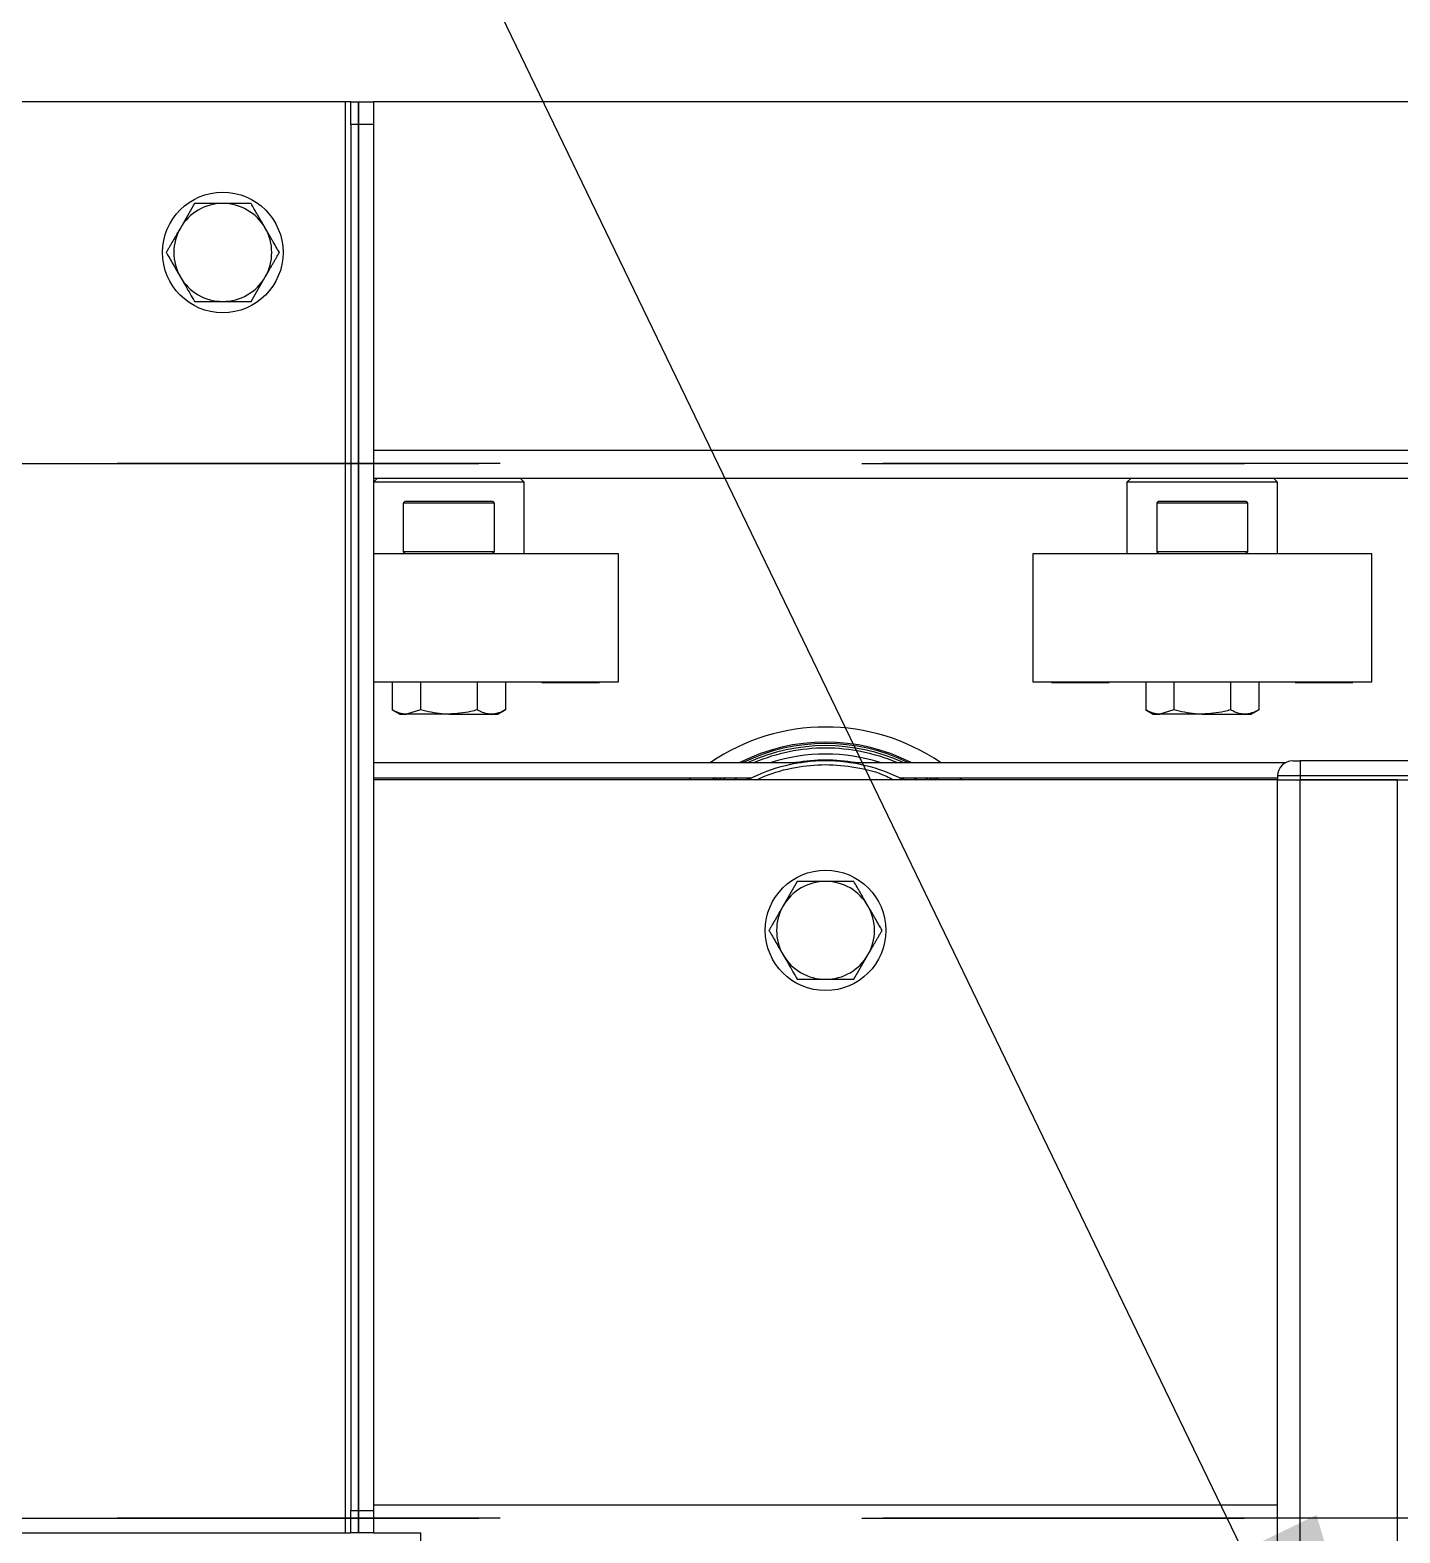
# Model space of a CAD drawing. Header units: millimetres. Extents: x 15 to 415, y 5 to 292.
# Drawn here: x 226.63 to 235.72, y 118.09 to 128.07 of the extents above; entities that cross this region are included whole.
import ezdxf

# ---------------------------------------------------------------- set-up
doc = ezdxf.new("R2010")
doc.units = ezdxf.units.MM
doc.linetypes.add('CENTERX2', pattern=[20.32, 12.7, -2.54, 2.54, -2.54])
doc.dimstyles.new('SLDDIMSTYLE1', dxfattribs={"dimtxt": 0.18, "dimasz": 3.302, "dimexe": 0, "dimexo": 0.0625, "dimgap": 0, "dimtad": 0, "dimtih": 1, "dimtoh": 1, "dimdec": 0, "dimrnd": 1e-09, "dimzin": 0, "dimdsep": 46, "dimtxsty": 'Standard', "dimsah": 1, "dimcen": 0.09, "dimadec": 0, "dimazin": 0, "dimtfac": 3.302, "dimtdec": 0, "dimtofl": 0, "dimtmove": 0, "dimatfit": 3, "dimfxl": 0, "dimfrac": 2, "dimtolj": 1, "dimtzin": 0, "dimarcsym": 0})

msp = doc.modelspace()

# ---------------------------------------------------------------- linework, layer by layer
at = {"color": 7, "linetype": 'Continuous', "lineweight": 25}
for p, q in [((228.72054, 127.58944), (225.0942, 127.58944)), ((228.75737, 127.58944), (228.72054, 127.58944)), ((228.72054, 127.58944), (228.72054, 118.08944)), ((228.75737, 127.43944), (228.75737, 127.58944)), ((228.75737, 127.58944), (228.90737, 127.58944)), ((228.90737, 127.58944), (228.90737, 127.43944)), ((264.90737, 127.58944), (228.90737, 127.58944)), ((228.90737, 127.43944), (228.75737, 127.43944)), ((228.75737, 127.43944), (228.75737, 118.23944)), ((228.90737, 127.43944), (228.90737, 118.23944)), ((227.71973, 126.91444), (227.62591, 126.75194)), ((228.095, 126.26444), (228.18882, 126.42694)), ((228.93237, 125.08944), (228.90737, 125.06444)), ((264.90737, 125.08944), (228.90737, 125.08944)), ((229.40737, 125.06444), (228.90737, 125.06444)), ((229.90737, 125.06444), (229.40737, 125.06444)), ((229.90737, 125.06444), (229.88237, 125.08944)), ((229.90737, 124.58944), (229.90737, 125.06444)), ((233.93237, 125.08944), (233.90737, 125.06444)), ((233.90737, 125.06444), (233.90737, 124.58944)), ((234.40737, 125.06444), (233.90737, 125.06444)), ((234.90737, 125.06444), (234.40737, 125.06444)), ((234.90737, 125.06444), (234.88237, 125.08944)), ((234.90737, 124.58944), (234.90737, 125.06444)), ((229.10737, 124.60444), (229.10737, 124.92444)), ((229.70737, 124.92444), (229.10737, 124.92444)), ((229.12848, 124.93944), (229.68625, 124.93944)), ((229.70737, 124.92444), (229.70737, 124.60444)), ((234.10737, 124.60444), (234.10737, 124.92444)), ((234.70737, 124.92444), (234.10737, 124.92444)), ((234.12848, 124.93944), (234.68625, 124.93944)), ((234.70737, 124.92444), (234.70737, 124.60444)), ((229.6002, 124.58944), (228.90737, 124.58944)), ((229.10737, 124.60444), (229.70737, 124.60444)), ((230.53237, 124.58944), (229.6002, 124.58944)), ((230.53237, 123.73944), (230.53237, 124.58944)), ((233.28237, 124.58944), (233.28237, 123.73944)), ((234.6002, 124.58944), (233.28237, 124.58944)), ((234.10737, 124.60444), (234.70737, 124.60444)), ((235.53237, 124.58944), (234.6002, 124.58944)), ((235.53237, 123.73944), (235.53237, 124.58944)), ((228.90737, 123.73944), (229.6002, 123.73944)), ((229.03209, 123.73944), (229.03209, 123.55347)), ((229.21973, 123.73944), (229.21973, 123.55347)), ((229.595, 123.73944), (229.595, 123.55347)), ((229.6002, 123.73944), (230.53237, 123.73944)), ((229.78264, 123.73944), (229.78264, 123.55347)), ((230.02761, 123.73444), (230.02761, 123.73944)), ((230.03, 123.73444), (230.03, 123.73944)), ((230.03, 123.73444), (230.06065, 123.73444)), ((230.06065, 123.73944), (230.06065, 123.73444)), ((230.06065, 123.73444), (230.07382, 123.73444)), ((230.07382, 123.73444), (230.07382, 123.73944)), ((230.08413, 123.73444), (230.08413, 123.73944)), ((230.08992, 123.73444), (230.08992, 123.73944)), ((230.08992, 123.73444), (230.10156, 123.73444)), ((230.10156, 123.73444), (230.10156, 123.73944)), ((230.10156, 123.73444), (230.11635, 123.73444)), ((230.11635, 123.73444), (230.11635, 123.73944)), ((230.11635, 123.73444), (230.128, 123.73444)), ((230.128, 123.73944), (230.128, 123.73444)), ((230.128, 123.73444), (230.14168, 123.73444)), ((230.14587, 123.73444), (230.14587, 123.73944)), ((230.14587, 123.73444), (230.16031, 123.73444)), ((230.16031, 123.73444), (230.16031, 123.73944)), ((230.17571, 123.73444), (230.17571, 123.73944)), ((230.17571, 123.73444), (230.18465, 123.73444)), ((230.18465, 123.73444), (230.18465, 123.73944)), ((230.18465, 123.73444), (230.19327, 123.73444)), ((230.19327, 123.73444), (230.19327, 123.73944)), ((230.19327, 123.73444), (230.20222, 123.73444)), ((230.20222, 123.73444), (230.20222, 123.73944)), ((230.20222, 123.73444), (230.21086, 123.73444)), ((230.21086, 123.73444), (230.21086, 123.73944)), ((230.21086, 123.73444), (230.21978, 123.73444)), ((230.21978, 123.73444), (230.21978, 123.73944)), ((230.21978, 123.73444), (230.22927, 123.73444)), ((230.22927, 123.73444), (230.22927, 123.73944)), ((230.22927, 123.73444), (230.23689, 123.73444)), ((230.23689, 123.73444), (230.23689, 123.73944)), ((230.23689, 123.73444), (230.24032, 123.73444)), ((230.24032, 123.73444), (230.24032, 123.73944)), ((230.24032, 123.73444), (230.24628, 123.73444)), ((230.25788, 123.73444), (230.26282, 123.73444)), ((230.26174, 123.73444), (230.26174, 123.73944)), ((230.28058, 123.73444), (230.28658, 123.73444)), ((230.28898, 123.73944), (230.28898, 123.73444)), ((230.28908, 123.73444), (230.28908, 123.73944)), ((230.28908, 123.73444), (230.32815, 123.73444)), ((230.32815, 123.73444), (230.32815, 123.73944)), ((230.33893, 123.73944), (230.33893, 123.73444)), ((230.33893, 123.73444), (230.36562, 123.73444)), ((230.36562, 123.73444), (230.36562, 123.73944)), ((230.36687, 123.73444), (230.37695, 123.73444)), ((230.37695, 123.73444), (230.37695, 123.73944)), ((230.37695, 123.73444), (230.38741, 123.73444)), ((230.38741, 123.73444), (230.38741, 123.73944)), ((230.39057, 123.73444), (230.39502, 123.73444)), ((230.39502, 123.73944), (230.39502, 123.73444)), ((230.3978, 123.73444), (230.3978, 123.73944)), ((230.39803, 123.73444), (230.4, 123.73444)), ((230.4, 123.73944), (230.4, 123.73444)), ((230.4021, 123.73444), (230.4021, 123.73944)), ((230.40302, 123.73444), (230.40716, 123.73444)), ((230.40716, 123.73944), (230.40716, 123.73444)), ((233.28237, 123.73944), (234.6002, 123.73944)), ((233.40758, 123.73944), (233.40758, 123.73444)), ((233.40801, 123.73444), (233.40801, 123.73944)), ((233.40801, 123.73444), (233.40889, 123.73444)), ((233.40918, 123.73944), (233.40918, 123.73444)), ((233.4107, 123.73444), (233.4107, 123.73944)), ((233.41099, 123.73444), (233.42051, 123.73444)), ((233.41693, 123.73444), (233.43462, 123.73444)), ((233.44106, 123.73444), (233.442, 123.73444)), ((233.442, 123.73444), (233.442, 123.73944)), ((233.442, 123.73444), (233.45236, 123.73444)), ((233.45236, 123.73444), (233.45236, 123.73944)), ((233.45236, 123.73444), (233.47266, 123.73444)), ((233.47266, 123.73444), (233.47266, 123.73944)), ((233.47266, 123.73444), (233.48851, 123.73444)), ((233.48857, 123.73444), (233.48857, 123.73944)), ((233.48857, 123.73444), (233.48974, 123.73444)), ((233.48974, 123.73944), (233.48974, 123.73444)), ((233.48974, 123.73444), (233.49985, 123.73444)), ((233.49985, 123.73444), (233.49985, 123.73944)), ((233.51868, 123.73444), (233.51868, 123.73944)), ((233.51868, 123.73444), (233.52386, 123.73444)), ((233.52386, 123.73444), (233.52386, 123.73944)), ((233.52386, 123.73444), (233.53686, 123.73444)), ((233.53891, 123.73444), (233.53891, 123.73944)), ((233.53891, 123.73444), (233.54579, 123.73444)), ((233.54579, 123.73444), (233.54579, 123.73944)), ((233.54579, 123.73444), (233.54771, 123.73444)), ((233.55975, 123.73444), (233.55975, 123.73944)), ((233.55975, 123.73444), (233.56661, 123.73444)), ((233.56661, 123.73444), (233.56661, 123.73944)), ((233.58043, 123.73444), (233.58043, 123.73944)), ((233.58043, 123.73444), (233.58302, 123.73444)), ((233.58343, 123.73444), (233.58343, 123.73944)), ((233.58343, 123.73444), (233.60729, 123.73444)), ((233.60729, 123.73444), (233.60729, 123.73944)), ((233.60936, 123.73944), (233.60936, 123.73444)), ((233.62928, 123.73444), (233.62928, 123.73944)), ((233.63209, 123.73444), (233.63209, 123.73944)), ((233.63209, 123.73444), (233.63473, 123.73444)), ((233.64054, 123.73444), (233.64054, 123.73944)), ((233.64054, 123.73444), (233.65669, 123.73444)), ((233.65669, 123.73444), (233.65669, 123.73944)), ((233.67848, 123.73444), (233.67848, 123.73944)), ((233.68132, 123.73444), (233.68132, 123.73944)), ((233.68132, 123.73444), (233.68276, 123.73444)), ((233.68276, 123.73444), (233.68276, 123.73944)), ((233.68276, 123.73444), (233.69587, 123.73444)), ((233.69587, 123.73444), (233.69587, 123.73944)), ((233.69587, 123.73444), (233.71271, 123.73444)), ((233.71271, 123.73444), (233.71271, 123.73944)), ((233.71271, 123.73444), (233.72573, 123.73444)), ((233.72573, 123.73444), (233.72573, 123.73944)), ((233.72573, 123.73444), (233.78292, 123.73444)), ((233.78292, 123.73444), (233.78292, 123.73944)), ((233.78533, 123.73444), (233.78533, 123.73944)), ((234.03209, 123.73944), (234.03209, 123.55347)), ((234.21973, 123.73944), (234.21973, 123.55347)), ((234.595, 123.73944), (234.595, 123.55347)), ((234.6002, 123.73944), (235.53237, 123.73944)), ((234.78264, 123.73944), (234.78264, 123.55347)), ((235.02761, 123.73444), (235.02761, 123.73944)), ((235.03, 123.73444), (235.03, 123.73944)), ((235.03, 123.73444), (235.06065, 123.73444)), ((235.06065, 123.73944), (235.06065, 123.73444)), ((235.06065, 123.73444), (235.07382, 123.73444)), ((235.07382, 123.73444), (235.07382, 123.73944)), ((235.08413, 123.73444), (235.08413, 123.73944)), ((235.08992, 123.73444), (235.08992, 123.73944)), ((235.08992, 123.73444), (235.10156, 123.73444)), ((235.10156, 123.73444), (235.10156, 123.73944)), ((235.10156, 123.73444), (235.11635, 123.73444)), ((235.11635, 123.73444), (235.11635, 123.73944)), ((235.11635, 123.73444), (235.128, 123.73444)), ((235.128, 123.73944), (235.128, 123.73444)), ((235.128, 123.73444), (235.14168, 123.73444)), ((235.14587, 123.73444), (235.14587, 123.73944)), ((235.14587, 123.73444), (235.16031, 123.73444)), ((235.16031, 123.73444), (235.16031, 123.73944)), ((235.17571, 123.73444), (235.17571, 123.73944)), ((235.17571, 123.73444), (235.18465, 123.73444)), ((235.18465, 123.73444), (235.18465, 123.73944)), ((235.18465, 123.73444), (235.19327, 123.73444)), ((235.19327, 123.73444), (235.19327, 123.73944)), ((235.19327, 123.73444), (235.20222, 123.73444)), ((235.20222, 123.73444), (235.20222, 123.73944)), ((235.20222, 123.73444), (235.21086, 123.73444)), ((235.21086, 123.73444), (235.21086, 123.73944)), ((235.21086, 123.73444), (235.21978, 123.73444)), ((235.21978, 123.73444), (235.21978, 123.73944)), ((235.21978, 123.73444), (235.22927, 123.73444)), ((235.22927, 123.73444), (235.22927, 123.73944)), ((235.22927, 123.73444), (235.23689, 123.73444)), ((235.23689, 123.73444), (235.23689, 123.73944)), ((235.23689, 123.73444), (235.24032, 123.73444)), ((235.24032, 123.73444), (235.24032, 123.73944)), ((235.24032, 123.73444), (235.24628, 123.73444)), ((235.25788, 123.73444), (235.26282, 123.73444)), ((235.26174, 123.73444), (235.26174, 123.73944)), ((235.28058, 123.73444), (235.28658, 123.73444)), ((235.28898, 123.73944), (235.28898, 123.73444)), ((235.28908, 123.73444), (235.28908, 123.73944)), ((235.28908, 123.73444), (235.32815, 123.73444)), ((235.32815, 123.73444), (235.32815, 123.73944)), ((235.33893, 123.73944), (235.33893, 123.73444)), ((235.33893, 123.73444), (235.36562, 123.73444)), ((235.36562, 123.73444), (235.36562, 123.73944)), ((235.36687, 123.73444), (235.37695, 123.73444)), ((235.37695, 123.73444), (235.37695, 123.73944)), ((235.37695, 123.73444), (235.38741, 123.73444)), ((235.38741, 123.73444), (235.38741, 123.73944)), ((235.39057, 123.73444), (235.39502, 123.73444)), ((235.39502, 123.73944), (235.39502, 123.73444)), ((235.3978, 123.73444), (235.3978, 123.73944)), ((235.39803, 123.73444), (235.4, 123.73444)), ((235.4, 123.73944), (235.4, 123.73444)), ((235.4021, 123.73444), (235.4021, 123.73944)), ((235.40302, 123.73444), (235.40716, 123.73444)), ((235.40716, 123.73944), (235.40716, 123.73444)), ((229.03209, 123.55347), (229.08237, 123.52444)), ((229.08237, 123.52444), (229.12591, 123.52444)), ((229.21973, 123.55347), (229.12591, 123.52444)), ((229.40737, 123.52444), (229.12591, 123.52444)), ((229.40737, 123.52444), (229.68882, 123.52444)), ((229.68882, 123.52444), (229.73237, 123.52444)), ((229.73237, 123.52444), (229.78264, 123.55347)), ((234.03209, 123.55347), (234.08237, 123.52444)), ((234.08237, 123.52444), (234.12591, 123.52444)), ((234.21973, 123.55347), (234.12591, 123.52444)), ((234.40737, 123.52444), (234.12591, 123.52444)), ((234.40737, 123.52444), (234.68882, 123.52444)), ((234.68882, 123.52444), (234.73237, 123.52444)), ((234.73237, 123.52444), (234.78264, 123.55347)), ((235.05737, 123.21444), (235.05737, 123.11444)), ((238.75737, 123.21444), (235.05737, 123.21444)), ((228.90737, 123.20294), (231.74692, 123.20294)), ((232.06781, 123.20294), (234.96081, 123.20294)), ((235.05737, 123.11444), (234.90737, 123.11444)), ((234.90737, 123.11444), (234.90737, 123.08944)), ((235.05737, 123.11444), (235.05737, 123.08944)), ((238.75737, 123.11444), (235.05737, 123.11444)), ((228.90737, 123.10294), (231.41906, 123.10294)), ((234.90737, 123.08944), (228.90737, 123.08944)), ((231.00045, 123.08944), (231.01556, 123.10294)), ((231.17571, 123.10294), (231.15737, 123.08944)), ((231.19725, 123.08944), (231.21665, 123.10294)), ((231.24637, 123.10294), (231.22612, 123.08944)), ((232.39567, 123.10294), (234.90737, 123.10294)), ((232.58861, 123.08944), (232.56836, 123.10294)), ((232.59808, 123.10294), (232.61748, 123.08944)), ((232.65737, 123.08944), (232.63902, 123.10294)), ((232.79917, 123.10294), (232.81428, 123.08944)), ((234.90737, 123.08944), (235.05737, 123.08944)), ((234.90737, 96.53944), (234.90737, 123.08944)), ((235.05737, 123.08944), (238.75737, 123.08944)), ((235.05737, 96.53944), (235.05737, 123.08944)), ((235.70237, 123.08944), (235.05737, 123.08944)), ((235.70237, 96.53944), (235.70237, 123.08944)), ((231.71973, 122.41444), (231.62591, 122.25194)), ((232.095, 121.76444), (232.18882, 121.92694)), ((228.75737, 118.23944), (228.90737, 118.23944)), ((228.75737, 118.08944), (228.75737, 118.23944)), ((228.90737, 118.23944), (228.90737, 118.08944)), ((225.0942, 118.08944), (228.72054, 118.08944)), ((228.72054, 118.08944), (228.75737, 118.08944)), ((228.90737, 118.08944), (228.75737, 118.08944)), ((228.90737, 118.08944), (229.22054, 118.08944)), ((229.22054, 117.93944), (229.22054, 118.08944))]:
    msp.add_line(p, q, dxfattribs=at)
at = {"color": 7, "linetype": 'CENTERX2'}
for p, q in [((228.80837, 127.58944), (228.80837, 118.08944)), ((228.80837, 118.08944), (228.80837, 127.58944)), ((366.90737, 125.18844), (216.90737, 125.18844)), ((216.90737, 125.18844), (366.90737, 125.18844)), ((216.90737, 118.18844), (366.90737, 118.18844)), ((366.90737, 118.18844), (216.90737, 118.18844))]:
    msp.add_line(p, q, dxfattribs=at)
at = {"color": 8, "linetype": 'Continuous', "lineweight": 25}
for p, q in [((228.90737, 125.27627), (264.90737, 125.27627)), ((231.17366, 123.08944), (231.19243, 123.10294)), ((231.29868, 123.08944), (231.32143, 123.10294)), ((231.37941, 123.08944), (231.40581, 123.10294)), ((232.40892, 123.10294), (232.43532, 123.08944)), ((232.4933, 123.10294), (232.51605, 123.08944)), ((232.62231, 123.10294), (232.64107, 123.08944)), ((228.90737, 118.27627), (234.90737, 118.27627))]:
    msp.add_line(p, q, dxfattribs=at)
at = {"color": 7, "linetype": 'Continuous', "lineweight": 25}
for centre in [(227.90737, 126.58944), (231.90737, 122.08944)]:
    msp.add_circle(centre, 0.4, dxfattribs=at)
for centre, radius, start, end in [((227.90737, 126.58944), 0.325, 90, 150), ((227.90737, 126.58944), 0.325, 30, 90), ((227.90737, 126.58944), 0.325, 150, 210), ((227.90737, 126.58944), 0.325, 330, 30), ((227.90737, 126.58944), 0.325, 210, 270), ((227.90737, 126.58944), 0.325, 270, 330), ((231.90737, 122.08944), 1.35, 55.569721, 124.430279), ((231.90737, 122.08944), 1.25, 62.973947, 117.026053), ((231.90737, 122.08944), 1.22649, 65.213844, 114.786156), ((231.90737, 122.08944), 1.125, 90, 117.266044), ((231.90737, 122.08944), 1.21, 90, 113.037645), ((231.90737, 122.08944), 1.21, 66.962355, 90), ((231.90737, 122.08944), 1.125, 62.733956, 90), ((235.00737, 123.11444), 0.1, 90, 180), ((231.90737, 122.08944), 0.325, 90, 150), ((231.90737, 122.08944), 0.325, 30, 90), ((231.90737, 122.08944), 0.325, 150, 210), ((231.90737, 122.08944), 0.325, 330, 30), ((231.90737, 122.08944), 0.325, 210, 270), ((231.90737, 122.08944), 0.325, 270, 330)]:
    msp.add_arc(centre, radius, start, end, dxfattribs=at)
at = {"color": 8, "linetype": 'Continuous', "lineweight": 25}
for radius, start, end in [(1.24029, 63.866951, 116.133049), (1.17068, 72.018173, 107.981827), (1.13081, 79.961409, 100.038591)]:
    msp.add_arc((231.90737, 122.08944), radius, start, end, dxfattribs=at)
at = {"color": 7, "linetype": 'Continuous', "lineweight": 25}
for points, knots in [([(227.90737, 126.91444), (227.89201, 126.91444), (227.82851, 126.91444), (227.76664, 126.91444), (227.71973, 126.91444)], [0, 0, 0, 0, 0.2418514, 1, 1, 1, 1]), ([(228.095, 126.91444), (228.08133, 126.91444), (228.02022, 126.91444), (227.95669, 126.91444), (227.90737, 126.91444)], [0, 0, 0, 0, 0.2237133, 1, 1, 1, 1]), ([(228.18882, 126.75194), (228.1866, 126.7558), (228.16976, 126.78496), (228.13801, 126.83996), (228.10943, 126.88947), (228.095, 126.91444)], [0, 0, 0, 0, 0.0700769, 0.5307777, 1, 1, 1, 1]), ([(227.62591, 126.75194), (227.62368, 126.74809), (227.61782, 126.73793), (227.6083, 126.72145), (227.59738, 126.70252), (227.58277, 126.67723), (227.5682, 126.652), (227.55372, 126.6269), (227.54286, 126.6081), (227.53568, 126.59567), (227.53209, 126.58944)], [0, 0, 0, 0, 0.07003611, 0.18484299, 0.29981661, 0.41526294, 0.64786676, 0.76502468, 0.88247311, 1, 1, 1, 1]), ([(228.28264, 126.58944), (228.27507, 126.60257), (228.25988, 126.62888), (228.24051, 126.66242), (228.22481, 126.68961), (228.2129, 126.71025), (228.20088, 126.73105), (228.19285, 126.74498), (228.18882, 126.75194)], [0, 0, 0, 0, 0.2473449, 0.4960122, 0.6209853, 0.7468436, 0.8733095, 1, 1, 1, 1]), ([(227.53209, 126.58944), (227.53587, 126.5829), (227.54721, 126.56325), (227.56644, 126.52995), (227.58994, 126.48924), (227.60985, 126.45475), (227.62189, 126.43391), (227.62591, 126.42694)], [0, 0, 0, 0, 0.12359753, 0.37124782, 0.62101355, 0.87330139, 1, 1, 1, 1]), ([(228.18882, 126.42694), (228.19105, 126.4308), (228.20057, 126.44728), (228.21374, 126.4701), (228.22829, 126.4953), (228.23921, 126.51422), (228.25013, 126.53313), (228.26102, 126.55198), (228.27187, 126.57078), (228.27905, 126.58322), (228.28264, 126.58944)], [0, 0, 0, 0, 0.0700368, 0.2997783, 0.4152258, 0.5314803, 0.6478632, 0.7650223, 0.8824719, 1, 1, 1, 1]), ([(227.62591, 126.42694), (227.62813, 126.42309), (227.64009, 126.40239), (227.66174, 126.36488), (227.69089, 126.31438), (227.71001, 126.28128), (227.71973, 126.26444)], [0, 0, 0, 0, 0.07005137, 0.3766066, 0.68307341, 1, 1, 1, 1]), ([(227.71973, 126.26444), (227.7429, 126.26444), (227.78945, 126.26444), (227.84489, 126.26444), (227.88435, 126.26444), (227.89969, 126.26444), (227.90737, 126.26444)], [0, 0, 0, 0, 0.37742408, 0.75834263, 0.87907343, 1, 1, 1, 1]), ([(227.90737, 126.26444), (227.95669, 126.26444), (228.02022, 126.26444), (228.08133, 126.26444), (228.095, 126.26444)], [0, 0, 0, 0, 0.7762867, 1, 1, 1, 1]), ([(229.10737, 124.92444), (229.10749, 124.92566), (229.10772, 124.92809), (229.10966, 124.93174), (229.11251, 124.93466), (229.11605, 124.93684), (229.11979, 124.93831), (229.12396, 124.93927), (229.12697, 124.93938), (229.12848, 124.93944)], [0, 0, 0, 0, 0.1111644, 0.2215578, 0.3911796, 0.5273291, 0.6670699, 0.832159, 1, 1, 1, 1]), ([(229.68625, 124.93944), (229.68832, 124.93933), (229.69254, 124.93911), (229.69812, 124.93725), (229.70209, 124.93473), (229.70451, 124.93227), (229.70611, 124.92991), (229.70718, 124.92721), (229.70731, 124.92526), (229.70737, 124.92444)], [0, 0, 0, 0, 0.22945028, 0.46668496, 0.64308859, 0.73102505, 0.82178257, 0.92494901, 1, 1, 1, 1]), ([(234.10737, 124.92444), (234.10749, 124.92566), (234.10772, 124.92809), (234.10966, 124.93174), (234.11251, 124.93466), (234.11605, 124.93684), (234.11979, 124.93831), (234.12396, 124.93927), (234.12697, 124.93938), (234.12848, 124.93944)], [0, 0, 0, 0, 0.1111644, 0.2215578, 0.3911796, 0.5273291, 0.6670699, 0.832159, 1, 1, 1, 1]), ([(234.68625, 124.93944), (234.68832, 124.93933), (234.69254, 124.93911), (234.69812, 124.93725), (234.70209, 124.93473), (234.70451, 124.93227), (234.70611, 124.92991), (234.70718, 124.92721), (234.70731, 124.92526), (234.70737, 124.92444)], [0, 0, 0, 0, 0.22945028, 0.46668496, 0.64308859, 0.73102505, 0.82178257, 0.92494901, 1, 1, 1, 1]), ([(229.12848, 124.58944), (229.12641, 124.58956), (229.1222, 124.58978), (229.11662, 124.59164), (229.11264, 124.59416), (229.11022, 124.59662), (229.10862, 124.59898), (229.10755, 124.60168), (229.10742, 124.60362), (229.10737, 124.60444)], [0, 0, 0, 0, 0.2294503, 0.466685, 0.6430886, 0.7310251, 0.8217826, 0.924949, 1, 1, 1, 1]), ([(229.70737, 124.60444), (229.70725, 124.60323), (229.70701, 124.6008), (229.70508, 124.59714), (229.70222, 124.59423), (229.69868, 124.59205), (229.69494, 124.59058), (229.69077, 124.58962), (229.68776, 124.5895), (229.68625, 124.58944)], [0, 0, 0, 0, 0.11116437, 0.22155782, 0.39117964, 0.52732907, 0.66706995, 0.83215896, 1, 1, 1, 1]), ([(234.12848, 124.58944), (234.12641, 124.58956), (234.1222, 124.58978), (234.11662, 124.59164), (234.11264, 124.59416), (234.11022, 124.59662), (234.10862, 124.59898), (234.10755, 124.60168), (234.10742, 124.60362), (234.10737, 124.60444)], [0, 0, 0, 0, 0.2294503, 0.466685, 0.6430886, 0.7310251, 0.8217826, 0.924949, 1, 1, 1, 1]), ([(234.70737, 124.60444), (234.70725, 124.60323), (234.70701, 124.6008), (234.70508, 124.59714), (234.70222, 124.59423), (234.69868, 124.59205), (234.69494, 124.59058), (234.69077, 124.58962), (234.68776, 124.5895), (234.68625, 124.58944)], [0, 0, 0, 0, 0.11116437, 0.22155782, 0.39117964, 0.52732907, 0.66706995, 0.83215896, 1, 1, 1, 1]), ([(230.02509, 123.73444), (230.02501, 123.73444), (230.02473, 123.73444), (230.02586, 123.73444), (230.02714, 123.73444), (230.02761, 123.73444)], [0, 0, 0, 0, 0.2131414, 0.7166135, 1, 1, 1, 1]), ([(230.02761, 123.73444), (230.02779, 123.73444), (230.02814, 123.73444), (230.02891, 123.73444), (230.02956, 123.73444), (230.03, 123.73444)], [0, 0, 0, 0, 0.250459, 0.5010127, 1, 1, 1, 1]), ([(230.0748, 123.73444), (230.075, 123.73444), (230.07667, 123.73444), (230.08, 123.73444), (230.08288, 123.73444), (230.08413, 123.73444)], [0, 0, 0, 0, 0.0706762, 0.5953973, 1, 1, 1, 1]), ([(230.08413, 123.73444), (230.08554, 123.73444), (230.08737, 123.73444), (230.08889, 123.73444), (230.08923, 123.73444)], [0, 0, 0, 0, 0.7762783, 1, 1, 1, 1]), ([(230.14289, 123.73444), (230.14293, 123.73444), (230.143, 123.73444), (230.14487, 123.73444), (230.14587, 123.73444)], [0, 0, 0, 0, 0.46669989, 1, 1, 1, 1]), ([(230.16031, 123.73444), (230.16244, 123.73444), (230.16558, 123.73444), (230.17176, 123.73444), (230.17686, 123.73444), (230.18006, 123.73444), (230.18175, 123.73444)], [0, 0, 0, 0, 0.4046167, 0.5953422, 0.786525, 1, 1, 1, 1]), ([(230.24792, 123.73444), (230.24817, 123.73444), (230.24885, 123.73444), (230.25237, 123.73444), (230.25715, 123.73444), (230.26059, 123.73444), (230.26174, 123.73444)], [0, 0, 0, 0, 0.18044363, 0.4996936, 0.83322072, 1, 1, 1, 1]), ([(230.26174, 123.73444), (230.26246, 123.73444), (230.26389, 123.73444), (230.26612, 123.73444), (230.26842, 123.73444), (230.27059, 123.73444), (230.27259, 123.73444), (230.27442, 123.73444), (230.27622, 123.73444), (230.27796, 123.73444), (230.27962, 123.73444), (230.2812, 123.73444), (230.28271, 123.73444), (230.28408, 123.73444), (230.28533, 123.73444), (230.28643, 123.73444), (230.28739, 123.73444), (230.28826, 123.73444), (230.28873, 123.73444), (230.28898, 123.73444)], [0, 0, 0, 0, 0.0662888, 0.1329918, 0.2015624, 0.2711074, 0.3258475, 0.3810195, 0.4375286, 0.4944298, 0.5491548, 0.6042262, 0.6605867, 0.717436, 0.7709378, 0.8249145, 0.880367, 0.9362769, 1, 1, 1, 1]), ([(230.27098, 123.73444), (230.27096, 123.73444), (230.27089, 123.73444), (230.27096, 123.73444), (230.27108, 123.73444), (230.27136, 123.73444), (230.2717, 123.73444), (230.27202, 123.73444), (230.27213, 123.73444)], [0, 0, 0, 0, 0.0979509, 0.2787516, 0.4603104, 0.594782, 0.8646533, 1, 1, 1, 1]), ([(230.32815, 123.73444), (230.32845, 123.73444), (230.32904, 123.73444), (230.32996, 123.73444), (230.33091, 123.73444), (230.33181, 123.73444), (230.33265, 123.73444), (230.33343, 123.73444), (230.3342, 123.73444), (230.33492, 123.73444), (230.33559, 123.73444), (230.33621, 123.73444), (230.33679, 123.73444), (230.33731, 123.73444), (230.33776, 123.73444), (230.33815, 123.73444), (230.33848, 123.73444), (230.33873, 123.73444), (230.33887, 123.73444), (230.33893, 123.73444)], [0, 0, 0, 0, 0.0690748, 0.138365, 0.2094942, 0.2818356, 0.3413406, 0.4013698, 0.4628984, 0.5249052, 0.5807287, 0.6369515, 0.6945555, 0.7526961, 0.8045616, 0.8568877, 0.9105852, 0.9646192, 1, 1, 1, 1]), ([(230.38881, 123.73444), (230.38922, 123.73444), (230.39122, 123.73444), (230.39321, 123.73444), (230.39479, 123.73444)], [0, 0, 0, 0, 0.208786, 1, 1, 1, 1]), ([(230.3978, 123.73444), (230.39757, 123.73444), (230.3971, 123.73444), (230.3964, 123.73444), (230.39571, 123.73444), (230.39525, 123.73444), (230.39502, 123.73444)], [0, 0, 0, 0, 0.2506984, 0.50128538, 0.7506427, 1, 1, 1, 1]), ([(230.4, 123.73444), (230.40018, 123.73444), (230.40053, 123.73444), (230.40121, 123.73444), (230.40174, 123.73444), (230.4021, 123.73444)], [0, 0, 0, 0, 0.2506304, 0.5012147, 1, 1, 1, 1]), ([(233.40758, 123.73444), (233.40762, 123.73444), (233.4077, 123.73444), (233.40782, 123.73444), (233.40794, 123.73444), (233.40801, 123.73444)], [0, 0, 0, 0, 0.2504993, 0.5009327, 1, 1, 1, 1]), ([(233.4107, 123.73444), (233.41403, 123.73444), (233.42068, 123.73444), (233.42943, 123.73444), (233.43486, 123.73444), (233.43697, 123.73444)], [0, 0, 0, 0, 0.3799906, 0.759627, 1, 1, 1, 1]), ([(233.44037, 123.73444), (233.44034, 123.73444), (233.44028, 123.73444), (233.44052, 123.73444), (233.44077, 123.73444), (233.44111, 123.73444), (233.44153, 123.73444), (233.44184, 123.73444), (233.442, 123.73444)], [0, 0, 0, 0, 0.2732748, 0.4210932, 0.5652183, 0.7096569, 0.8547775, 1, 1, 1, 1]), ([(233.48881, 123.73444), (233.48872, 123.73444), (233.48855, 123.73444), (233.48847, 123.73444), (233.48851, 123.73444), (233.48872, 123.73444), (233.48908, 123.73444), (233.48949, 123.73444), (233.48974, 123.73444)], [0, 0, 0, 0, 0.15219733, 0.30538071, 0.45997636, 0.61886819, 0.77897902, 1, 1, 1, 1]), ([(233.49985, 123.73444), (233.50085, 123.73444), (233.50278, 123.73444), (233.50797, 123.73444), (233.51191, 123.73444), (233.51398, 123.73444), (233.51416, 123.73444)], [0, 0, 0, 0, 0.3444248, 0.6699565, 0.9720214, 1, 1, 1, 1]), ([(233.51635, 123.73444), (233.51634, 123.73444), (233.51625, 123.73444), (233.51629, 123.73444), (233.51647, 123.73444), (233.51677, 123.73444), (233.51726, 123.73444), (233.51791, 123.73444), (233.51843, 123.73444), (233.51868, 123.73444)], [0, 0, 0, 0, 0.0165306, 0.2168215, 0.3182892, 0.4861605, 0.6552294, 0.8272933, 1, 1, 1, 1]), ([(233.53675, 123.73444), (233.5368, 123.73444), (233.5369, 123.73444), (233.53827, 123.73444), (233.53891, 123.73444)], [0, 0, 0, 0, 0.5265603, 1, 1, 1, 1]), ([(233.54579, 123.73444), (233.54665, 123.73444), (233.54839, 123.73444), (233.55166, 123.73444), (233.55435, 123.73444), (233.55546, 123.73444)], [0, 0, 0, 0, 0.3686168, 0.7397263, 1, 1, 1, 1]), ([(233.55692, 123.73444), (233.55692, 123.73444), (233.5569, 123.73444), (233.55835, 123.73444), (233.55957, 123.73444), (233.55975, 123.73444)], [0, 0, 0, 0, 0.1587678, 0.8760702, 1, 1, 1, 1]), ([(233.56661, 123.73444), (233.56805, 123.73444), (233.5705, 123.73444), (233.57579, 123.73444), (233.57899, 123.73444), (233.58043, 123.73444)], [0, 0, 0, 0, 0.43959189, 0.74804775, 1, 1, 1, 1]), ([(233.60729, 123.73444), (233.60745, 123.73444), (233.60776, 123.73444), (233.60842, 123.73444), (233.60898, 123.73444), (233.60936, 123.73444)], [0, 0, 0, 0, 0.2503486, 0.5007655, 1, 1, 1, 1]), ([(233.60936, 123.73444), (233.61103, 123.73444), (233.61384, 123.73444), (233.61913, 123.73444), (233.6243, 123.73444), (233.62754, 123.73444), (233.62928, 123.73444)], [0, 0, 0, 0, 0.3185725, 0.5340537, 0.7502024, 1, 1, 1, 1]), ([(233.62928, 123.73444), (233.62953, 123.73444), (233.63003, 123.73444), (233.63094, 123.73444), (233.63163, 123.73444), (233.63209, 123.73444)], [0, 0, 0, 0, 0.2508246, 0.5019651, 1, 1, 1, 1]), ([(233.636, 123.73444), (233.63606, 123.73444), (233.6362, 123.73444), (233.6382, 123.73444), (233.63995, 123.73444), (233.64054, 123.73444)], [0, 0, 0, 0, 0.2917, 0.7625484, 1, 1, 1, 1]), ([(233.65669, 123.73444), (233.65831, 123.73444), (233.66101, 123.73444), (233.6662, 123.73444), (233.67138, 123.73444), (233.67552, 123.73444), (233.67784, 123.73444), (233.67848, 123.73444)], [0, 0, 0, 0, 0.2915622, 0.484496, 0.6781187, 0.91156, 1, 1, 1, 1]), ([(233.67848, 123.73444), (233.67872, 123.73444), (233.67921, 123.73444), (233.68017, 123.73444), (233.68086, 123.73444), (233.68132, 123.73444)], [0, 0, 0, 0, 0.2501891, 0.5004098, 1, 1, 1, 1]), ([(233.78292, 123.73444), (233.78313, 123.73444), (233.78357, 123.73444), (233.7844, 123.73444), (233.78496, 123.73444), (233.78533, 123.73444)], [0, 0, 0, 0, 0.2503693, 0.5007819, 1, 1, 1, 1]), ([(233.78533, 123.73444), (233.78714, 123.73444), (233.78952, 123.73444), (233.78962, 123.73444), (233.78964, 123.73444)], [0, 0, 0, 0, 0.7560725, 1, 1, 1, 1]), ([(235.02509, 123.73444), (235.02501, 123.73444), (235.02473, 123.73444), (235.02586, 123.73444), (235.02714, 123.73444), (235.02761, 123.73444)], [0, 0, 0, 0, 0.2131414, 0.7166135, 1, 1, 1, 1]), ([(235.02761, 123.73444), (235.02779, 123.73444), (235.02814, 123.73444), (235.02891, 123.73444), (235.02956, 123.73444), (235.03, 123.73444)], [0, 0, 0, 0, 0.250459, 0.5010127, 1, 1, 1, 1]), ([(235.0748, 123.73444), (235.075, 123.73444), (235.07667, 123.73444), (235.08, 123.73444), (235.08288, 123.73444), (235.08413, 123.73444)], [0, 0, 0, 0, 0.0706762, 0.5953973, 1, 1, 1, 1]), ([(235.08413, 123.73444), (235.08554, 123.73444), (235.08737, 123.73444), (235.08889, 123.73444), (235.08923, 123.73444)], [0, 0, 0, 0, 0.7762783, 1, 1, 1, 1]), ([(235.14289, 123.73444), (235.14293, 123.73444), (235.143, 123.73444), (235.14487, 123.73444), (235.14587, 123.73444)], [0, 0, 0, 0, 0.46669989, 1, 1, 1, 1]), ([(235.16031, 123.73444), (235.16244, 123.73444), (235.16558, 123.73444), (235.17176, 123.73444), (235.17686, 123.73444), (235.18006, 123.73444), (235.18175, 123.73444)], [0, 0, 0, 0, 0.4046167, 0.5953422, 0.786525, 1, 1, 1, 1]), ([(235.24792, 123.73444), (235.24817, 123.73444), (235.24885, 123.73444), (235.25237, 123.73444), (235.25715, 123.73444), (235.26059, 123.73444), (235.26174, 123.73444)], [0, 0, 0, 0, 0.18044363, 0.4996936, 0.83322072, 1, 1, 1, 1]), ([(235.26174, 123.73444), (235.26246, 123.73444), (235.26389, 123.73444), (235.26612, 123.73444), (235.26842, 123.73444), (235.27059, 123.73444), (235.27259, 123.73444), (235.27442, 123.73444), (235.27622, 123.73444), (235.27796, 123.73444), (235.27962, 123.73444), (235.2812, 123.73444), (235.28271, 123.73444), (235.28408, 123.73444), (235.28533, 123.73444), (235.28643, 123.73444), (235.28739, 123.73444), (235.28826, 123.73444), (235.28873, 123.73444), (235.28898, 123.73444)], [0, 0, 0, 0, 0.0662888, 0.1329918, 0.2015624, 0.2711074, 0.3258475, 0.3810195, 0.4375286, 0.4944298, 0.5491548, 0.6042262, 0.6605867, 0.717436, 0.7709378, 0.8249145, 0.880367, 0.9362769, 1, 1, 1, 1]), ([(235.27098, 123.73444), (235.27096, 123.73444), (235.27089, 123.73444), (235.27096, 123.73444), (235.27108, 123.73444), (235.27136, 123.73444), (235.2717, 123.73444), (235.27202, 123.73444), (235.27213, 123.73444)], [0, 0, 0, 0, 0.0979509, 0.2787516, 0.4603104, 0.594782, 0.8646533, 1, 1, 1, 1]), ([(235.32815, 123.73444), (235.32845, 123.73444), (235.32904, 123.73444), (235.32996, 123.73444), (235.33091, 123.73444), (235.33181, 123.73444), (235.33265, 123.73444), (235.33343, 123.73444), (235.3342, 123.73444), (235.33492, 123.73444), (235.33559, 123.73444), (235.33621, 123.73444), (235.33679, 123.73444), (235.33731, 123.73444), (235.33776, 123.73444), (235.33815, 123.73444), (235.33848, 123.73444), (235.33873, 123.73444), (235.33887, 123.73444), (235.33893, 123.73444)], [0, 0, 0, 0, 0.0690748, 0.138365, 0.2094942, 0.2818356, 0.3413406, 0.4013698, 0.4628984, 0.5249052, 0.5807287, 0.6369515, 0.6945555, 0.7526961, 0.8045616, 0.8568877, 0.9105852, 0.9646192, 1, 1, 1, 1]), ([(235.38881, 123.73444), (235.38922, 123.73444), (235.39122, 123.73444), (235.39321, 123.73444), (235.39479, 123.73444)], [0, 0, 0, 0, 0.208786, 1, 1, 1, 1]), ([(235.3978, 123.73444), (235.39757, 123.73444), (235.3971, 123.73444), (235.3964, 123.73444), (235.39571, 123.73444), (235.39525, 123.73444), (235.39502, 123.73444)], [0, 0, 0, 0, 0.2506984, 0.50128538, 0.7506427, 1, 1, 1, 1]), ([(235.4, 123.73444), (235.40018, 123.73444), (235.40053, 123.73444), (235.40121, 123.73444), (235.40174, 123.73444), (235.4021, 123.73444)], [0, 0, 0, 0, 0.2506304, 0.5012147, 1, 1, 1, 1]), ([(229.12591, 123.52444), (229.12368, 123.52448), (229.11782, 123.52456), (229.1083, 123.52541), (229.09738, 123.52718), (229.08277, 123.53064), (229.0682, 123.53565), (229.05372, 123.54203), (229.04286, 123.54741), (229.03568, 123.55145), (229.03209, 123.55347)], [0, 0, 0, 0, 0.0700361, 0.184843, 0.2998166, 0.4152629, 0.6478668, 0.7650247, 0.8824731, 1, 1, 1, 1]), ([(229.40737, 123.52444), (229.39201, 123.52479), (229.32851, 123.52624), (229.26664, 123.54173), (229.21973, 123.55347)], [0, 0, 0, 0, 0.24185142, 1, 1, 1, 1]), ([(229.595, 123.55347), (229.58133, 123.54965), (229.52022, 123.53255), (229.45669, 123.52799), (229.40737, 123.52444)], [0, 0, 0, 0, 0.2237133, 1, 1, 1, 1]), ([(229.68882, 123.52444), (229.6866, 123.52448), (229.67465, 123.52465), (229.65299, 123.52809), (229.62384, 123.53792), (229.60472, 123.54823), (229.595, 123.55347)], [0, 0, 0, 0, 0.0700514, 0.3766066, 0.6830734, 1, 1, 1, 1]), ([(229.78264, 123.55347), (229.77887, 123.55135), (229.76752, 123.54498), (229.74829, 123.5361), (229.72479, 123.52839), (229.70488, 123.52486), (229.69285, 123.52455), (229.68882, 123.52444)], [0, 0, 0, 0, 0.1235975, 0.3712478, 0.6210135, 0.8733014, 1, 1, 1, 1]), ([(234.12591, 123.52444), (234.12368, 123.52448), (234.11782, 123.52456), (234.1083, 123.52541), (234.09738, 123.52718), (234.08277, 123.53064), (234.0682, 123.53565), (234.05372, 123.54203), (234.04286, 123.54741), (234.03568, 123.55145), (234.03209, 123.55347)], [0, 0, 0, 0, 0.0700361, 0.184843, 0.2998166, 0.4152629, 0.6478668, 0.7650247, 0.8824731, 1, 1, 1, 1]), ([(234.40737, 123.52444), (234.39201, 123.52479), (234.32851, 123.52624), (234.26664, 123.54173), (234.21973, 123.55347)], [0, 0, 0, 0, 0.24185142, 1, 1, 1, 1]), ([(234.595, 123.55347), (234.58133, 123.54965), (234.52022, 123.53255), (234.45669, 123.52799), (234.40737, 123.52444)], [0, 0, 0, 0, 0.2237133, 1, 1, 1, 1]), ([(234.68882, 123.52444), (234.6866, 123.52448), (234.67465, 123.52465), (234.65299, 123.52809), (234.62384, 123.53792), (234.60472, 123.54823), (234.595, 123.55347)], [0, 0, 0, 0, 0.0700514, 0.3766066, 0.6830734, 1, 1, 1, 1]), ([(234.78264, 123.55347), (234.77887, 123.55135), (234.76752, 123.54498), (234.74829, 123.5361), (234.72479, 123.52839), (234.70488, 123.52486), (234.69285, 123.52455), (234.68882, 123.52444)], [0, 0, 0, 0, 0.1235975, 0.3712478, 0.6210135, 0.8733014, 1, 1, 1, 1]), ([(235.00737, 123.21444), (235.00804, 123.21444), (235.00907, 123.21444), (235.0153, 123.21444), (235.02176, 123.21444), (235.02971, 123.21444), (235.04137, 123.21444), (235.05108, 123.21444), (235.05737, 123.21444)], [0, 0, 0, 0, 0.239443, 0.3695502, 0.4999998, 0.6301073, 0.760557, 1, 1, 1, 1]), ([(231.90737, 122.41444), (231.89201, 122.41444), (231.82851, 122.41444), (231.76664, 122.41444), (231.71973, 122.41444)], [0, 0, 0, 0, 0.2418514, 1, 1, 1, 1]), ([(232.095, 122.41444), (232.08133, 122.41444), (232.02022, 122.41444), (231.95669, 122.41444), (231.90737, 122.41444)], [0, 0, 0, 0, 0.2237133, 1, 1, 1, 1]), ([(232.18882, 122.25194), (232.1866, 122.2558), (232.16976, 122.28496), (232.13801, 122.33996), (232.10943, 122.38947), (232.095, 122.41444)], [0, 0, 0, 0, 0.0700769, 0.5307777, 1, 1, 1, 1]), ([(231.62591, 122.25194), (231.62368, 122.24809), (231.61782, 122.23793), (231.6083, 122.22145), (231.59738, 122.20252), (231.58277, 122.17723), (231.5682, 122.152), (231.55372, 122.1269), (231.54286, 122.1081), (231.53568, 122.09567), (231.53209, 122.08944)], [0, 0, 0, 0, 0.07003611, 0.18484299, 0.29981661, 0.41526294, 0.64786676, 0.76502468, 0.88247311, 1, 1, 1, 1]), ([(232.28264, 122.08944), (232.27507, 122.10257), (232.25988, 122.12888), (232.24051, 122.16242), (232.22481, 122.18961), (232.2129, 122.21025), (232.20088, 122.23105), (232.19285, 122.24498), (232.18882, 122.25194)], [0, 0, 0, 0, 0.2473449, 0.4960122, 0.6209853, 0.7468436, 0.8733095, 1, 1, 1, 1]), ([(231.53209, 122.08944), (231.53587, 122.0829), (231.54721, 122.06325), (231.56644, 122.02995), (231.58994, 121.98924), (231.60985, 121.95475), (231.62189, 121.93391), (231.62591, 121.92694)], [0, 0, 0, 0, 0.12359753, 0.37124782, 0.62101355, 0.87330139, 1, 1, 1, 1]), ([(232.18882, 121.92694), (232.19105, 121.9308), (232.20057, 121.94728), (232.21374, 121.9701), (232.22829, 121.9953), (232.23921, 122.01422), (232.25013, 122.03313), (232.26102, 122.05198), (232.27187, 122.07078), (232.27905, 122.08322), (232.28264, 122.08944)], [0, 0, 0, 0, 0.0700368, 0.2997783, 0.4152258, 0.5314803, 0.6478632, 0.7650223, 0.8824719, 1, 1, 1, 1]), ([(231.62591, 121.92694), (231.62813, 121.92309), (231.64009, 121.90239), (231.66174, 121.86488), (231.69089, 121.81438), (231.71001, 121.78128), (231.71973, 121.76444)], [0, 0, 0, 0, 0.0700514, 0.3766066, 0.6830734, 1, 1, 1, 1]), ([(231.71973, 121.76444), (231.7429, 121.76444), (231.78945, 121.76444), (231.84489, 121.76444), (231.88435, 121.76444), (231.89969, 121.76444), (231.90737, 121.76444)], [0, 0, 0, 0, 0.37742408, 0.75834263, 0.87907343, 1, 1, 1, 1]), ([(231.90737, 121.76444), (231.95669, 121.76444), (232.02022, 121.76444), (232.08133, 121.76444), (232.095, 121.76444)], [0, 0, 0, 0, 0.7762867, 1, 1, 1, 1])]:
    msp.add_open_spline(points, degree=3, knots=knots, dxfattribs=at)
at = {"color": 8, "linetype": 'Continuous', "lineweight": 25}
msp.add_open_spline([(231.45247, 123.08944), (231.46905, 123.09724), (231.54991, 123.13527), (231.70236, 123.1759), (231.90751, 123.19628), (232.11176, 123.17482), (232.26457, 123.13887), (232.34168, 123.09728), (232.35622, 123.08944)], degree=3, knots=[0, 0, 0, 0, 0.0589076, 0.2873672, 0.5029156, 0.718464, 0.9469237, 1, 1, 1, 1], dxfattribs=at)

# ---------------------------------------------------------------- leaders
at = {"color": 7, "linetype": 'Continuous', "lineweight": 0}
msp.add_leader([(236.11237, 114.99891), (226.87775, 134.12704)], dimstyle='SLDDIMSTYLE1', dxfattribs=at)

doc.saveas('drawing.dxf')
